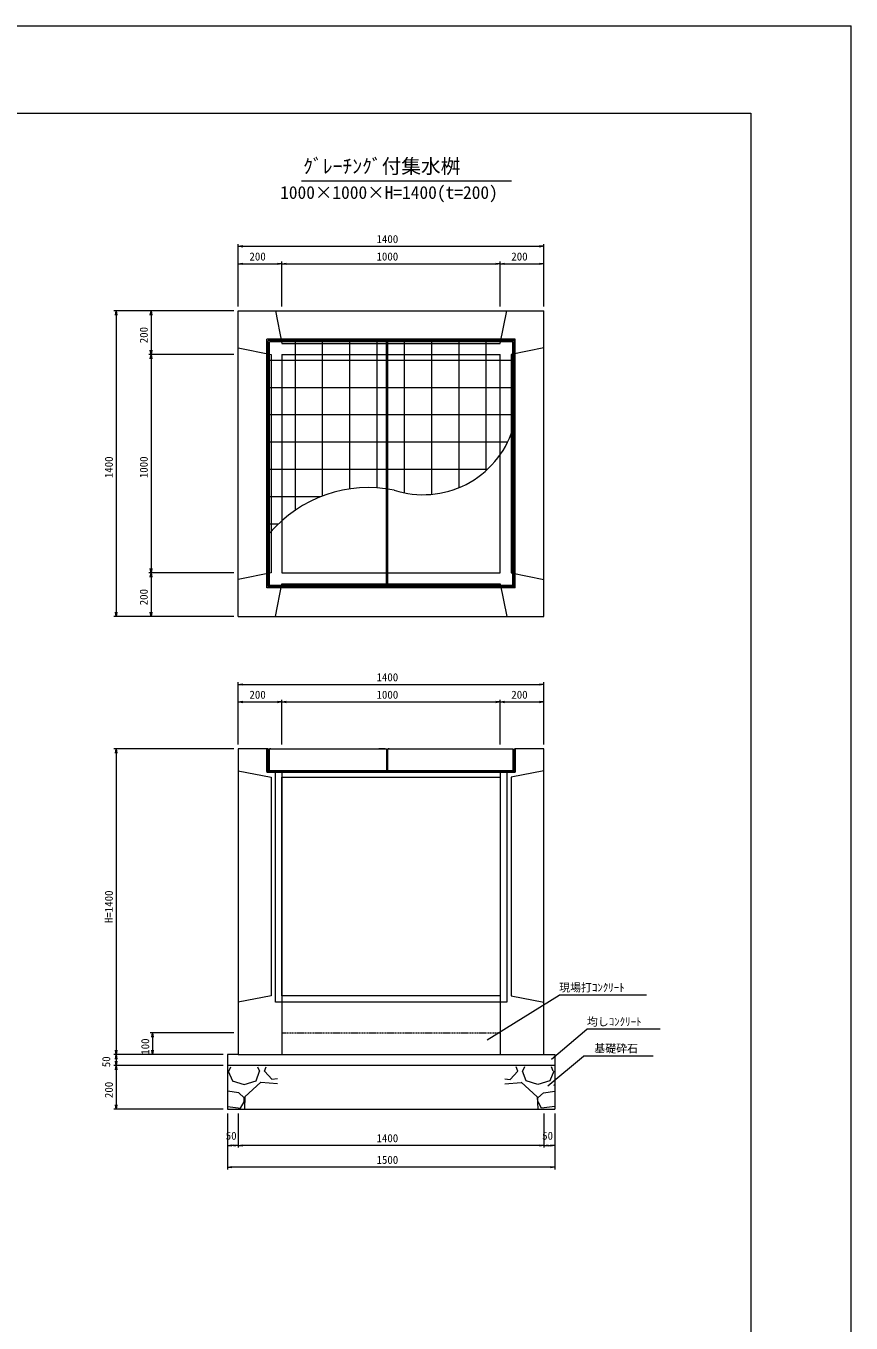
# Model space of a CAD drawing. Units: millimetres on the paper. Extents: x 0 to 841, y 0 to 594.
# Drawn here: x 651.9 to 841, y 297 to 594 of the extents above; entities that cross this region are included whole.
import ezdxf
from ezdxf.enums import TextEntityAlignment as Align

# ---------------------------------------------------------------- set-up
doc = ezdxf.new("R2010")
doc.units = ezdxf.units.MM
doc.linetypes.add('USER1', pattern=[0.375, 0.25, -0.125])
for name, color, linetype, lineweight in [('D-STR-DIM（寸法）', 7, 'Continuous', 18), ('D-STR-HTXT（旗揚げ）', 7, 'Continuous', 18), ('D-STR-STR1（構造物）', 4, 'Continuous', 18), ('D-STR-STRn（構造物）', 7, 'Continuous', 18), ('D-STR（構造物外形線）', 1, 'Continuous', 18), ('D-TTL(外枠）', 2, 'Continuous', 18), ('DEFPOINTS_2', 8, 'Continuous', 18)]:
    doc.layers.add(name, color=color, linetype=linetype, lineweight=lineweight)
doc.layers.add('D-STR-TXT（文字）', color=7, linetype='Continuous')
doc.layers.add('D-TTL-TXT（文字）', color=7, linetype='Continuous')
doc.styles.add('ＭＳ ゴシック', font='')
doc.styles.get('ＭＳ ゴシック').set_extended_font_data('MS Gothic')

msp = doc.modelspace()

# ---------------------------------------------------------------- linework, layer by layer
at = {"layer": 'D-STR-DIM（寸法）'}
for p, q in [((700.596, 529.789), (700.596, 544.039)), ((700.596, 543.539), (701.596, 543.706)), ((701.596, 543.372), (700.596, 543.539)), ((700.596, 543.539), (701.596, 543.539)), ((701.596, 543.539), (769.596, 543.539)), ((769.596, 543.706), (770.596, 543.539)), ((770.596, 543.539), (769.596, 543.372)), ((770.596, 543.539), (769.596, 543.539)), ((770.596, 529.789), (770.596, 544.039)), ((700.596, 529.789), (700.596, 540.039)), ((700.596, 539.539), (701.596, 539.706)), ((701.596, 539.372), (700.596, 539.539)), ((700.596, 539.539), (701.596, 539.539)), ((701.596, 539.539), (709.596, 539.539)), ((709.596, 539.706), (710.596, 539.539)), ((710.596, 539.539), (709.596, 539.372)), ((710.596, 539.539), (709.596, 539.539)), ((710.596, 529.789), (710.596, 540.039)), ((710.596, 529.789), (710.596, 540.039)), ((710.596, 539.539), (711.596, 539.706)), ((711.596, 539.372), (710.596, 539.539)), ((710.596, 539.539), (711.596, 539.539)), ((711.596, 539.539), (759.596, 539.539)), ((759.596, 539.706), (760.596, 539.539)), ((760.596, 539.539), (759.596, 539.372)), ((760.596, 539.539), (759.596, 539.539)), ((760.596, 529.789), (760.596, 540.039)), ((760.596, 529.789), (760.596, 540.039)), ((760.596, 539.539), (761.596, 539.706)), ((761.596, 539.372), (760.596, 539.539)), ((760.596, 539.539), (761.596, 539.539)), ((761.596, 539.539), (769.596, 539.539)), ((769.596, 539.706), (770.596, 539.539)), ((770.596, 539.539), (769.596, 539.372)), ((770.596, 539.539), (769.596, 539.539)), ((770.596, 529.789), (770.596, 540.039)), ((699.596, 528.789), (672.096, 528.789)), ((672.429, 527.789), (672.596, 528.789)), ((672.596, 528.789), (672.762, 527.789)), ((672.596, 528.789), (672.596, 527.789)), ((699.596, 528.789), (680.096, 528.789)), ((680.429, 527.789), (680.596, 528.789)), ((680.596, 528.789), (680.762, 527.789)), ((680.596, 528.789), (680.596, 527.789)), ((672.596, 527.789), (672.596, 459.789)), ((680.596, 527.789), (680.596, 519.789)), ((680.596, 518.789), (680.429, 519.789)), ((680.762, 519.789), (680.596, 518.789)), ((680.596, 518.789), (680.596, 519.789)), ((699.596, 518.789), (680.096, 518.789)), ((699.596, 518.789), (680.096, 518.789)), ((680.429, 517.789), (680.596, 518.789)), ((680.596, 518.789), (680.762, 517.789)), ((680.596, 518.789), (680.596, 517.789)), ((680.596, 517.789), (680.596, 469.789)), ((680.596, 468.789), (680.429, 469.789)), ((680.762, 469.789), (680.596, 468.789)), ((680.596, 468.789), (680.596, 469.789)), ((699.596, 468.789), (680.096, 468.789)), ((699.596, 468.789), (680.096, 468.789)), ((680.429, 467.789), (680.596, 468.789)), ((680.596, 468.789), (680.762, 467.789)), ((680.596, 468.789), (680.596, 467.789)), ((680.596, 467.789), (680.596, 459.789)), ((699.596, 458.789), (672.096, 458.789)), ((672.596, 458.789), (672.429, 459.789)), ((672.762, 459.789), (672.596, 458.789)), ((672.596, 458.789), (672.596, 459.789)), ((699.596, 458.789), (680.096, 458.789)), ((680.596, 458.789), (680.429, 459.789)), ((680.762, 459.789), (680.596, 458.789)), ((680.596, 458.789), (680.596, 459.789)), ((700.596, 429.457), (700.596, 443.707)), ((700.596, 443.207), (701.596, 443.374)), ((701.596, 443.041), (700.596, 443.207)), ((700.596, 443.207), (701.596, 443.207)), ((701.596, 443.207), (769.596, 443.207)), ((769.596, 443.374), (770.596, 443.207)), ((770.596, 443.207), (769.596, 443.041)), ((770.596, 443.207), (769.596, 443.207)), ((770.596, 429.457), (770.596, 443.707)), ((700.596, 429.457), (700.596, 439.707)), ((710.596, 429.457), (710.596, 439.707)), ((710.596, 429.457), (710.596, 439.707)), ((760.596, 429.457), (760.596, 439.707)), ((760.596, 429.457), (760.596, 439.707)), ((770.596, 429.457), (770.596, 439.707)), ((700.596, 439.207), (701.596, 439.374)), ((701.596, 439.041), (700.596, 439.207)), ((700.596, 439.207), (701.596, 439.207)), ((701.596, 439.207), (709.596, 439.207)), ((709.596, 439.374), (710.596, 439.207)), ((710.596, 439.207), (709.596, 439.041)), ((710.596, 439.207), (709.596, 439.207)), ((710.596, 439.207), (711.596, 439.374)), ((711.596, 439.041), (710.596, 439.207)), ((710.596, 439.207), (711.596, 439.207)), ((711.596, 439.207), (759.596, 439.207)), ((759.596, 439.374), (760.596, 439.207)), ((760.596, 439.207), (759.596, 439.041)), ((760.596, 439.207), (759.596, 439.207)), ((760.596, 439.207), (761.596, 439.374)), ((761.596, 439.041), (760.596, 439.207)), ((760.596, 439.207), (761.596, 439.207)), ((761.596, 439.207), (769.596, 439.207)), ((769.596, 439.374), (770.596, 439.207)), ((770.596, 439.207), (769.596, 439.041)), ((770.596, 439.207), (769.596, 439.207)), ((699.596, 428.457), (672.096, 428.457)), ((672.429, 427.457), (672.596, 428.457)), ((672.596, 428.457), (672.762, 427.457)), ((672.596, 428.457), (672.596, 427.457)), ((672.596, 427.457), (672.596, 359.457)), ((699.596, 363.457), (680.43, 363.457)), ((680.763, 362.457), (680.93, 363.457)), ((680.93, 363.457), (681.097, 362.457)), ((680.93, 363.457), (680.93, 362.457)), ((680.93, 362.457), (680.93, 359.457)), ((672.596, 358.457), (672.429, 359.457)), ((672.762, 359.457), (672.596, 358.457)), ((672.596, 358.457), (672.596, 359.457)), ((680.93, 358.457), (680.763, 359.457)), ((681.097, 359.457), (680.93, 358.457)), ((680.93, 358.457), (680.93, 359.457)), ((697.096, 358.457), (672.096, 358.457)), ((694.596, 358.457), (672.096, 358.457)), ((672.429, 357.457), (672.596, 358.457)), ((672.596, 355.957), (672.429, 356.957)), ((672.596, 358.457), (672.762, 357.457)), ((672.596, 358.457), (672.596, 357.457)), ((672.596, 357.457), (672.596, 356.957)), ((672.762, 356.957), (672.596, 355.957)), ((672.596, 355.957), (672.596, 356.957)), ((697.096, 358.457), (680.43, 358.457)), ((697.096, 355.957), (672.096, 355.957)), ((697.096, 355.957), (672.096, 355.957)), ((672.429, 354.957), (672.596, 355.957)), ((672.596, 355.957), (672.762, 354.957)), ((672.596, 355.957), (672.596, 354.957)), ((672.596, 354.957), (672.596, 346.957)), ((697.096, 345.957), (672.096, 345.957)), ((672.596, 345.957), (672.429, 346.957)), ((672.762, 346.957), (672.596, 345.957)), ((672.596, 345.957), (672.596, 346.957)), ((698.096, 344.957), (698.096, 337.164)), ((698.096, 344.957), (698.096, 332.197)), ((700.596, 344.957), (700.596, 337.164)), ((700.596, 344.957), (700.596, 337.164)), ((770.596, 344.957), (770.596, 337.164)), ((770.596, 344.957), (770.596, 337.164)), ((773.096, 344.957), (773.096, 337.164)), ((773.096, 344.957), (773.096, 332.197)), ((698.096, 337.664), (699.096, 337.831)), ((699.096, 337.498), (698.096, 337.664)), ((698.096, 337.664), (699.096, 337.664)), ((699.596, 337.664), (699.096, 337.664)), ((699.596, 337.831), (700.596, 337.664)), ((700.596, 337.664), (699.596, 337.498)), ((700.596, 337.664), (699.596, 337.664)), ((700.596, 337.664), (701.596, 337.831)), ((701.596, 337.498), (700.596, 337.664)), ((700.596, 337.664), (701.596, 337.664)), ((769.596, 337.664), (701.596, 337.664)), ((769.596, 337.831), (770.596, 337.664)), ((770.596, 337.664), (769.596, 337.498)), ((770.596, 337.664), (769.596, 337.664)), ((770.596, 337.664), (771.596, 337.831)), ((771.596, 337.498), (770.596, 337.664)), ((770.596, 337.664), (771.596, 337.664)), ((771.596, 337.664), (772.096, 337.664)), ((772.096, 337.831), (773.096, 337.664)), ((773.096, 337.664), (772.096, 337.498)), ((773.096, 337.664), (772.096, 337.664)), ((698.096, 332.697), (699.096, 332.863)), ((699.096, 332.53), (698.096, 332.697)), ((698.096, 332.697), (699.096, 332.697)), ((772.096, 332.697), (699.096, 332.697)), ((772.096, 332.863), (773.096, 332.697)), ((773.096, 332.697), (772.096, 332.53)), ((773.096, 332.697), (772.096, 332.697))]:
    msp.add_line(p, q, dxfattribs=at)
at = {"layer": 'D-STR-HTXT（旗揚げ）'}
for p, q in [((715.104, 558.497), (763.212, 558.497)), ((757.643, 361.883), (774.118, 372.098)), ((794.153, 372.098), (774.118, 372.098)), ((772.352, 357.459), (780.475, 364.269)), ((797.243, 364.269), (780.475, 364.269)), ((771.555, 351.332), (779.678, 358.141)), ((795.652, 358.141), (779.678, 358.141))]:
    msp.add_line(p, q, dxfattribs=at)
at = {"layer": 'D-STR-STR1（構造物）'}
for p, q in [((707.121, 465.314), (707.121, 522.264)), ((764.071, 522.264), (707.121, 522.264)), ((763.771, 521.964), (707.421, 521.964)), ((707.421, 465.614), (707.421, 521.964)), ((763.471, 521.664), (707.721, 521.664)), ((707.721, 465.914), (707.721, 521.664)), ((713.664, 518.789), (713.664, 521.664)), ((719.914, 518.789), (719.914, 521.664)), ((726.164, 518.789), (726.164, 521.664)), ((732.414, 518.789), (732.414, 521.664)), ((734.571, 465.914), (734.571, 521.664)), ((734.871, 465.914), (734.871, 521.664)), ((738.664, 518.789), (738.664, 521.664)), ((744.914, 518.789), (744.914, 521.664)), ((751.164, 518.789), (751.164, 521.664)), ((757.414, 518.789), (757.414, 521.664)), ((763.471, 465.914), (763.471, 521.664)), ((763.771, 465.614), (763.771, 521.964)), ((764.071, 465.314), (764.071, 522.264)), ((710.596, 517.419), (707.721, 517.419)), ((734.571, 517.419), (710.596, 517.419)), ((713.664, 483.124), (713.664, 518.789)), ((719.914, 486.361), (719.914, 518.789)), ((726.164, 487.976), (726.164, 518.789)), ((732.414, 488.232), (732.414, 518.789)), ((760.596, 517.419), (734.871, 517.419)), ((738.664, 487.106), (738.664, 518.789)), ((744.914, 486.757), (744.914, 518.789)), ((751.164, 488.289), (751.164, 518.789)), ((757.414, 492.234), (757.414, 518.789)), ((763.471, 517.419), (760.596, 517.419)), ((710.596, 511.169), (707.721, 511.169)), ((734.571, 511.169), (710.596, 511.169)), ((760.596, 511.169), (734.871, 511.169)), ((763.471, 511.169), (760.596, 511.169)), ((710.596, 504.919), (707.721, 504.919)), ((734.571, 504.919), (710.596, 504.919)), ((760.596, 504.919), (734.871, 504.919)), ((763.471, 504.919), (760.596, 504.919)), ((710.596, 498.669), (707.721, 498.669)), ((734.571, 498.669), (710.596, 498.669)), ((760.596, 498.669), (734.871, 498.669)), ((762.272, 498.669), (760.596, 498.669)), ((710.596, 492.419), (707.721, 492.419)), ((734.571, 492.419), (710.596, 492.419)), ((757.616, 492.419), (734.871, 492.419)), ((710.596, 486.169), (707.721, 486.169)), ((719.418, 486.169), (710.596, 486.169)), ((709.702, 479.919), (707.721, 479.919)), ((764.071, 465.314), (707.121, 465.314)), ((763.771, 465.614), (707.421, 465.614)), ((763.471, 465.914), (707.721, 465.914)), ((707.121, 428.457), (707.121, 425.807)), ((707.121, 428.457), (707.121, 423.157)), ((707.421, 428.457), (707.121, 428.457)), ((707.121, 423.307), (707.121, 428.457)), ((707.421, 423.457), (707.421, 428.457)), ((707.721, 428.457), (708.021, 428.457)), ((708.021, 428.457), (707.721, 428.457)), ((707.721, 428.457), (734.571, 428.457)), ((707.721, 423.457), (707.721, 428.457)), ((734.271, 428.457), (732.801, 428.457)), ((734.571, 428.457), (734.571, 423.457)), ((734.871, 428.457), (735.171, 428.457)), ((735.171, 428.457), (734.871, 428.457)), ((734.871, 428.457), (763.471, 428.457)), ((734.871, 423.457), (734.871, 428.457)), ((763.471, 428.457), (763.471, 423.457)), ((763.771, 428.457), (764.071, 428.457)), ((763.771, 423.457), (763.771, 428.457)), ((764.071, 428.457), (764.071, 423.157)), ((764.071, 423.307), (764.071, 428.457)), ((707.121, 423.157), (764.071, 423.157)), ((734.571, 423.457), (707.421, 423.457)), ((763.771, 423.457), (734.871, 423.457))]:
    msp.add_line(p, q, dxfattribs=at)
at = {"layer": 'D-STR-STR1（構造物）', "color": 7}
for p, q in [((707.421, 428.457), (707.421, 423.457)), ((763.771, 428.457), (763.771, 423.457)), ((709.096, 423.457), (762.096, 423.457))]:
    msp.add_line(p, q, dxfattribs=at)
at = {"layer": 'D-STR-STR1（構造物）', "color": 7, "linetype": 'USER1'}
msp.add_line((710.596, 363.457), (760.596, 363.457), dxfattribs=at)
at = {"layer": 'D-STR-STR1（構造物）'}
for centre, radius, start, end in [((742.976, 508.184), 21.514, 251.96728, 342.2889), ((730.514, 458.243), 30.049, 78.86599, 139.33365)]:
    msp.add_arc(centre, radius, start, end, dxfattribs=at)
at = {"layer": 'D-STR-STRn（構造物）'}
for p, q in [((698.096, 358.457), (698.096, 345.957)), ((700.596, 358.457), (698.096, 358.457)), ((770.596, 358.457), (773.096, 358.457)), ((773.096, 358.457), (773.096, 345.957)), ((773.096, 355.957), (698.096, 355.957)), ((698.274, 354.675), (699.231, 352.441)), ((698.448, 354.679), (698.869, 355.661)), ((704.666, 352.43), (705.464, 354.664)), ((705.006, 355.661), (705.461, 354.676)), ((706.574, 354.672), (706.945, 355.661)), ((708.33, 352.785), (706.575, 354.7)), ((762.861, 352.785), (764.617, 354.7)), ((764.617, 354.672), (764.246, 355.661)), ((766.526, 352.43), (765.728, 354.664)), ((766.186, 355.661), (765.731, 354.676)), ((772.918, 354.675), (771.96, 352.441)), ((772.744, 354.679), (772.323, 355.661)), ((698.279, 351.483), (698.096, 351.544)), ((698.096, 351.388), (698.26, 351.487)), ((699.22, 352.426), (701.933, 351.628)), ((701.962, 351.627), (704.675, 352.425)), ((705.791, 352.123), (702.121, 348.771)), ((709.559, 351.783), (705.782, 352.097)), ((709.559, 352.886), (708.312, 352.778)), ((761.633, 352.886), (762.879, 352.778)), ((761.633, 351.783), (765.41, 352.097)), ((765.4, 352.123), (769.071, 348.771)), ((769.229, 351.627), (766.516, 352.425)), ((771.972, 352.426), (769.259, 351.628)), ((772.913, 351.483), (773.096, 351.544)), ((773.096, 351.388), (772.932, 351.487)), ((700.691, 349.74), (698.096, 350.129)), ((701.964, 348.591), (700.687, 349.708)), ((701.129, 346.21), (701.927, 347.646)), ((701.946, 347.653), (701.946, 348.611)), ((702.11, 348.765), (701.982, 346.085)), ((769.082, 348.765), (769.209, 346.085)), ((769.228, 348.591), (770.504, 349.708)), ((769.245, 347.653), (769.245, 348.611)), ((770.063, 346.21), (769.265, 347.646)), ((770.5, 349.74), (773.096, 350.129)), ((698.096, 346.577), (701.154, 346.21)), ((698.096, 345.957), (773.096, 345.957)), ((773.096, 346.577), (770.037, 346.21))]:
    msp.add_line(p, q, dxfattribs=at)
at = {"layer": 'D-STR（構造物外形線）'}
for p, q in [((700.596, 458.789), (700.596, 528.789)), ((700.596, 528.789), (770.596, 528.789)), ((709.096, 528.789), (710.596, 521.289)), ((760.596, 521.289), (762.096, 528.789)), ((770.596, 458.789), (770.596, 528.789)), ((700.596, 520.289), (708.096, 518.789)), ((710.596, 521.289), (760.596, 521.289)), ((770.596, 520.289), (763.096, 518.789)), ((708.096, 518.789), (708.096, 468.789)), ((710.596, 518.789), (710.596, 468.789)), ((710.596, 518.789), (760.596, 518.789)), ((760.596, 468.789), (760.596, 518.789)), ((763.096, 518.789), (763.096, 468.789)), ((708.096, 468.789), (700.596, 467.289)), ((710.596, 468.789), (760.596, 468.789)), ((763.096, 468.789), (770.596, 467.289)), ((709.096, 458.789), (710.596, 466.289)), ((710.596, 466.289), (760.596, 466.289)), ((760.596, 466.289), (762.096, 458.789)), ((700.596, 458.789), (770.596, 458.789)), ((707.121, 428.457), (700.596, 428.457)), ((700.596, 428.457), (700.596, 358.457)), ((707.121, 428.457), (707.121, 423.457)), ((770.596, 428.457), (764.071, 428.457)), ((764.071, 428.457), (764.071, 423.457)), ((770.596, 358.457), (770.596, 428.457)), ((700.596, 423.457), (708.096, 421.957)), ((707.121, 423.457), (764.071, 423.457)), ((708.096, 421.957), (708.096, 371.957)), ((709.096, 370.457), (709.096, 423.457)), ((710.596, 423.457), (710.596, 358.457)), ((710.596, 371.957), (710.596, 421.957)), ((710.596, 421.957), (760.596, 421.957)), ((760.596, 423.457), (760.596, 358.457)), ((760.596, 421.957), (760.596, 371.957)), ((762.096, 423.457), (762.096, 370.457)), ((770.596, 423.457), (763.096, 421.957)), ((763.096, 421.957), (763.096, 371.957)), ((708.096, 371.957), (700.596, 370.457)), ((760.596, 371.957), (710.596, 371.957)), ((763.096, 371.957), (770.596, 370.457)), ((762.096, 370.457), (709.096, 370.457)), ((700.596, 358.457), (770.596, 358.457))]:
    msp.add_line(p, q, dxfattribs=at)
at = {"layer": 'D-TTL(外枠）'}
for p, q in [((23, 574), (818, 574)), ((818, 574), (818, 20))]:
    msp.add_line(p, q, dxfattribs=at)
at = {"layer": 'DEFPOINTS_2'}
for p in [(0, 594), (841, 0)]:
    msp.add_line(p, (841, 594), dxfattribs=at)

# ---------------------------------------------------------------- texts
at = {"layer": 'D-STR-DIM（寸法）', "style": 'ＭＳ ゴシック'}
for s, p in [('1400', (732.252, 543.739)), ('200', (703.147, 539.739)), ('1000', (732.252, 539.739)), ('200', (763.147, 539.739)), ('1400', (732.252, 443.407)), ('200', (703.147, 439.407)), ('1000', (732.252, 439.407)), ('200', (763.147, 439.407)), ('50', (697.715, 338.424)), ('1400', (732.252, 337.864)), ('50', (770.215, 338.424)), ('1500', (732.252, 332.897))]:
    msp.add_text(s, height=1.833, dxfattribs=at).set_placement(p, align=Align.BOTTOM_LEFT)
for s, p in [('200', (680.396, 521.34)), ('1400', (672.396, 490.445)), ('1000', (680.396, 490.445)), ('200', (680.396, 461.34)), ('H=1400', (672.396, 388.571)), ('100', (680.73, 358.426)), ('50', (671.796, 355.577)), ('200', (672.396, 348.508))]:
    msp.add_text(s, height=1.833, rotation=90, dxfattribs=at).set_placement(p, align=Align.BOTTOM_LEFT)
at = {"layer": 'D-STR-TXT（文字）', "style": 'ＭＳ ゴシック'}
for s, p in [('現場打ｺﾝｸﾘｰﾄ', (774.118, 372.35)), ('均しｺﾝｸﾘｰﾄ', (780.475, 364.521)), ('基礎砕石', (782.178, 358.394))]:
    msp.add_text(s, height=1.833, dxfattribs=at).set_placement(p, align=Align.BOTTOM_LEFT)
at = {"layer": 'D-TTL-TXT（文字）', "style": 'ＭＳ ゴシック'}
for s, height, p in [('ｸﾞﾚｰﾁﾝｸﾞ付集水桝', 3.299, (715.454, 559.24)), ('1000×1000×H=1400(t=200)', 2.933, (710.176, 553.517))]:
    msp.add_text(s, height=height, dxfattribs=at).set_placement(p, align=Align.BOTTOM_LEFT)

doc.saveas('drawing.dxf')
